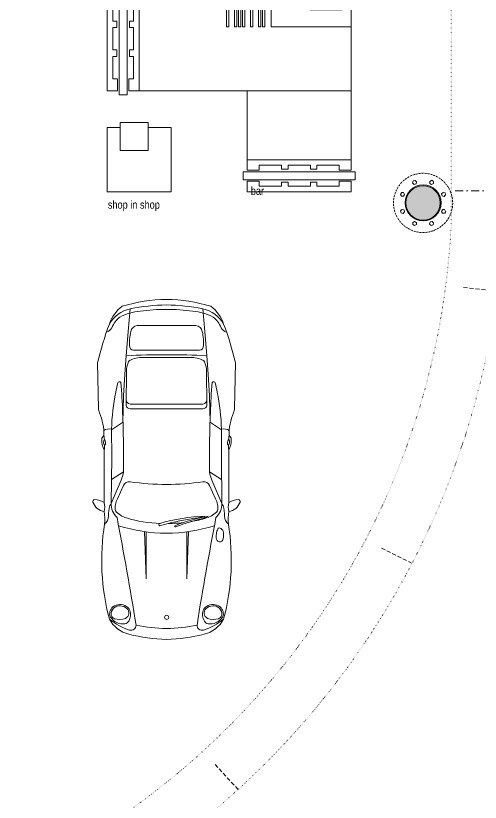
# Model space of a CAD drawing. Extents: x -9058 to 11890, y 0 to 7444.
# Drawn here: x 3376 to 3957, y 597 to 1580 of the extents above; entities that cross this region are included whole.
import ezdxf
from ezdxf.xclip import XClip

# ---------------------------------------------------------------- set-up
doc = ezdxf.new("R2010")
doc.units = 0
doc.header["$LTSCALE"] = 10
doc.header["$MEASUREMENT"] = 0
doc.header["$XCLIPFRAME"] = 0
for name, pattern in [('DASHDOT', [1, 0.5, -0.25, 0, -0.25]), ('DOT2', [0.125, 0, -0.125]), ('HIDDEN', [0.375, 0.25, -0.125])]:
    doc.linetypes.add(name, pattern=pattern)
doc.layers.get('0').update_dxf_attribs({"color": 9, "lineweight": 9})
for name, color, linetype, lineweight in [('01', 9, 'Continuous', 9), ('04', 9, 'Continuous', 9), ('05', 9, 'Continuous', 9), ('20', 9, 'DOT2', 9), ('21', 9, 'Continuous', 9), ('24', 9, 'DASHDOT', 9)]:
    doc.layers.add(name, color=color, linetype=linetype, lineweight=lineweight)
doc.styles.add('MuuM_TEXT-STANDART', font='ARIALN.TTF')

# ---------------------------------------------------------------- blocks, each defined once
blk = doc.blocks.new('p-prs-kolon-02')
h = blk.add_hatch(color=255)
h.dxf.hatch_style = 1
edge = h.paths.add_edge_path()
edge.add_arc((0, 0), 22.5, 0, 360)
for radius in [22.5, 21.5]:
    blk.add_circle((0, 0), radius)
at = {"layer": '20', "linetype": 'HIDDEN'}
for points in [[(-12.46, 27.47), (-9.95, 28.15), (-8.11, 26.31), (-8.78, 23.8), (-11.29, 23.13), (-13.13, 24.97), (-12.46, 27.47)], [(10.62, 28.24), (12.87, 26.94), (12.87, 24.34), (10.62, 23.04), (8.37, 24.34), (8.37, 26.94), (10.62, 28.24)], [(-28.24, 10.62), (-26.94, 12.87), (-24.34, 12.87), (-23.04, 10.62), (-24.34, 8.37), (-26.94, 8.37), (-28.24, 10.62)], [(27.47, 12.46), (28.15, 9.95), (26.31, 8.11), (23.8, 8.78), (23.13, 11.29), (24.97, 13.13), (27.47, 12.46)], [(-27.47, -12.46), (-28.15, -9.95), (-26.31, -8.11), (-23.8, -8.78), (-23.13, -11.29), (-24.97, -13.13), (-27.47, -12.46)], [(28.24, -10.62), (26.94, -12.87), (24.34, -12.87), (23.04, -10.62), (24.34, -8.37), (26.94, -8.37), (28.24, -10.62)], [(-10.62, -28.24), (-12.87, -26.94), (-12.87, -24.34), (-10.62, -23.04), (-8.37, -24.34), (-8.37, -26.94), (-10.62, -28.24)], [(12.46, -27.47), (9.95, -28.15), (8.11, -26.31), (8.78, -23.8), (11.29, -23.13), (13.13, -24.97), (12.46, -27.47)]]:
    blk.add_lwpolyline(points, dxfattribs=at)
blk.add_circle((0, 0), 37, dxfattribs=at)
blk = doc.blocks.new('p-porsche-satışstand-s')
for p, q in [((280, -45), (290, -45)), ((280, -185), (280, -45)), ((290, -185), (290, -45)), ((265, -50), (100, -50)), ((265, -50), (265, -180)), ((265, -180), (265, -50)), ((265, -50), (278, -50)), ((278, -65), (278, -50)), ((292, -50), (305, -50)), ((292, -65), (292, -50)), ((305, -180), (305, -50)), ((272, -65), (278, -65)), ((272, -93), (272, -65)), ((292, -65), (298, -65)), ((298, -93), (298, -65)), ((272, -93), (277, -93)), ((277, -101), (277, -93)), ((293, -93), (298, -93)), ((293, -101), (293, -93)), ((0, -100), (0, -180)), ((272, -101), (277, -101)), ((272, -129), (272, -101)), ((293, -101), (298, -101)), ((298, -129), (298, -101)), ((277, -129), (272, -129)), ((277, -137), (272, -137)), ((272, -165), (272, -137)), ((277, -137), (277, -129)), ((298, -129), (293, -129)), ((293, -137), (293, -129)), ((298, -137), (293, -137)), ((298, -165), (298, -137)), ((278, -165), (272, -165)), ((278, -180), (278, -165)), ((298, -165), (292, -165)), ((292, -180), (292, -165)), ((265, -180), (0, -180)), ((0, -266), (0, -180)), ((130, -266), (130, -180)), ((278, -180), (265, -180)), ((290, -185), (280, -185)), ((305, -180), (292, -180)), ((0, -266), (130, -266)), ((0, -279), (0, -266)), ((15, -279), (15, -273)), ((15, -273), (43, -273)), ((43, -278), (43, -273)), ((51, -278), (51, -273)), ((51, -273), (79, -273)), ((79, -273), (79, -278)), ((87, -273), (87, -278)), ((87, -273), (115, -273)), ((115, -273), (115, -279)), ((130, -266), (130, -279)), ((-5, -291), (-5, -281)), ((-5, -281), (135, -281)), ((0, -279), (15, -279)), ((43, -278), (51, -278)), ((79, -278), (87, -278)), ((115, -279), (130, -279)), ((135, -281), (135, -291)), ((-5, -291), (135, -291)), ((0, -306), (0, -293)), ((0, -293), (15, -293)), ((15, -299), (15, -293)), ((43, -299), (43, -294)), ((43, -294), (51, -294)), ((51, -299), (51, -294)), ((79, -294), (79, -299)), ((79, -294), (87, -294)), ((87, -294), (87, -299)), ((115, -293), (115, -299)), ((115, -293), (130, -293)), ((130, -293), (130, -306)), ((15, -299), (43, -299)), ((51, -299), (79, -299)), ((87, -299), (115, -299)), ((0, -306), (130, -306))]:
    blk.add_line(p, q)
for points in [[(0, 0), (100, 0), (100, -100), (0, -100)], [(12, -7), (32, -7), (32, -37), (12, -37)], [(12, -49), (52, -49), (52, -79), (12, -79)], [(65, -46), (85, -46), (85, -76), (65, -76)], [(108, -100.02), (111, -100.02), (111, -55.02), (108, -55.02)], [(113, -100.02), (116, -100.02), (116, -55.02), (113, -55.02)], [(123, -100.02), (126, -100.02), (126, -55.02), (123, -55.02)], [(133, -100.02), (136, -100.02), (136, -55.02), (133, -55.02)], [(138, -100.02), (141, -100.02), (141, -55.02), (138, -55.02)], [(143, -100.02), (146, -100.02), (146, -55.02), (143, -55.02)], [(153, -100.02), (156, -100.02), (156, -55.02), (153, -55.02)], [(253.87, -219.45), (288.87, -219.45), (288.87, -254.45), (253.87, -254.45)]]:
    blk.add_lwpolyline(points, close=True)
for points in [[(108, -73.5), (100, -73.5), (100, -76.5), (108, -76.5)], [(113, -73.5), (111, -73.5)], [(111, -76.5), (113, -76.5)], [(123, -73.5), (116, -73.5)], [(116, -76.5), (123, -76.5)], [(133, -73.5), (126, -73.5)], [(126, -76.5), (133, -76.5)], [(138, -73.5), (136, -73.5)], [(136, -76.5), (138, -76.5)], [(143, -73.5), (141, -73.5)], [(141, -76.5), (143, -76.5)], [(153, -73.5), (146, -73.5)], [(146, -76.5), (153, -76.5)], [(156, -76.5), (160, -76.5), (160, -73.5), (156, -73.5)], [(288.87, -226), (305, -226), (305, -306), (225, -306), (225, -226), (253.87, -226)]]:
    blk.add_lwpolyline(points)
blk = doc.blocks.new('prs-plan')
for points in [[(325.1, 0, 0.073985), (239.3, 553.8, 0.153936), (16.3, 713.9, 0.035069), (-465.7, 860), (-1037.3, 850.4, 0.080758), (-1089.2, 837.1, -0.111291), (-1375, 782.2, 0.222022), (-1420.4, 808.8, 0.155977), (-1555, 777.4), (-2211.2, 777.4, 0.115278), (-2175, 895.7, 0.541385), (-2205.8, 918.9, 0.273922), (-2322.5, 777.4, -0.044974), (-2479.4, 773.5, 0.105774), (-3666.8, 712.8, 0.212201), (-3855.6, 472.1, 0.055723), (-3919.9, 0, 0.055723), (-3855.6, -472.1, 0.212201), (-3666.8, -712.8, 0.105774), (-2479.4, -773.5, -0.044974), (-2322.5, -777.4, 0.273922), (-2205.8, -918.9, 0.541385), (-2175, -895.7, 0.115278), (-2211.2, -777.4), (-1555, -777.4, 0.155977), (-1420.4, -808.8, 0.222022), (-1375, -782.2, -0.111291), (-1089.2, -837.1, 0.080758), (-1037.3, -850.4), (-465.7, -860, 0.035069), (16.3, -713.9, 0.153936), (239.3, -553.8, 0.073985)], [(16.3, -713.9, -0.035069), (-465.7, -860), (-1037.3, -850.4, -0.080758), (-1089.2, -837.1, 0.111291), (-1375, -782.2, -0.231444), (-1422.6, -808.9, -0.153464), (-1555, -777.4), (-2211.2, -777.4, -0.115278), (-2175, -895.7, -0.541385), (-2205.8, -918.9, -0.273922), (-2322.5, -777.4, 0.044974), (-2479.4, -773.5, -0.105774), (-3666.8, -712.8, -0.212201), (-3855.6, -472.1, -0.055723), (-3919.9, 0, -0.055723), (-3855.6, 472.1, -0.212201), (-3666.8, 712.8, -0.105774), (-2479.4, 773.5, 0.044974), (-2322.5, 777.4, -0.273922), (-2205.8, 918.9, -0.541385), (-2175, 895.7, -0.115278), (-2211.2, 777.4), (-1555, 777.4, -0.153464), (-1422.6, 808.9, -0.231444), (-1375, 782.2, 0.111291), (-1089.2, 837.1, -0.080758), (-1037.3, 850.4), (-465.7, 860, -0.035069), (16.3, 713.9, -0.153936), (239.3, 553.8, -0.073985), (325.1, 0, -0.073985), (239.3, -553.8, -0.153936)], [(-3507.2, 501.2, 0.318262), (-3515.1, 669.3, 0.336631), (-3639.6, 702.2, 0.107863), (-3709, 621.4, 0.176217), (-3724, 519.1, 0.204198), (-3691.8, 472.6, 0.234058), (-3559.4, 459, 0.162353)], [(-3534.4, 494.1, 0.163341), (-3500, 577, 0.213722), (-3530.8, 660.7, 0.243766), (-3617.4, 689.3, 0.291481), (-3662.5, 649.3, 0.158425), (-3657.5, 514.1, 0.556548)], [(-1039.1, 0), (-1039.1, -452.2, 0.388823), (-996.4, -504.6), (-570.6, -500.5, 0.078172), (-465.5, -478.7, 0.196108), (-427.3, -443.2, 0.096829), (-398.6, -274.1), (-398.6, 0), (-398.6, 274.1, 0.096829), (-427.3, 443.2, 0.196108), (-465.5, 478.7, 0.078172), (-570.6, 500.5), (-996.4, 504.6, 0.388823), (-1039.1, 452.2)], [(-309.7, 0), (-309.7, -410.9, 0.407574), (-250.3, -462.8), (-171.2, -461.4, 0.03281), (-75.8, -447.1, 0.311096), (0, -366.2), (0, 0), (0, 366.2, 0.311096), (-75.8, 447.1, 0.03281), (-171.2, 461.4), (-250.3, 462.8, 0.407574), (-309.7, 410.9)], [(-2381.3, -480.8, 0.066931), (-2473.6, 85.3, 1.115799), (-2499.8, 74, -0.036962), (-2415, -308.7, 0.02456)], [(-2496, -110.5, -0.043566), (-2382.5, -520.7, -0.084927), (-2410, -454.6, 0.037508), (-2512.3, -122.9, -1.353737)], [(-3507.2, -501.2, -0.318262), (-3515.1, -669.3, -0.336631), (-3639.6, -702.2, -0.107863), (-3709, -621.4, -0.176217), (-3724, -519.1, -0.204198), (-3691.8, -472.6, -0.234058), (-3559.4, -459, -0.162353)], [(-3534.4, -494.1, -0.163341), (-3500, -577, -0.213722), (-3530.8, -660.7, -0.243766), (-3617.4, -689.3, -0.291481), (-3662.5, -649.3, -0.158425), (-3657.5, -514.1, -0.556548)], [(-2529.8, -669.1, 0.383263), (-2539.5, -640.8, 0.054412), (-2600, -623.3, 0.109062), (-2669.2, -624.7, 0.400423), (-2700.6, -673.6, 0.320332), (-2644.3, -712.3, 0.05979), (-2570.9, -708.3, 0.197788)]]:
    blk.add_lwpolyline(points, format="xyb", close=True)
for points in [[(-3666.8, 712.8, 0.101535), (-3803.8, 461.2, 0.52292), (-3740.6, 381, 0.007101), (-2397.4, 617.9, -0.204495), (-2221.7, 691.9), (-1644.4, 685), (-1294.7, 687.7, -0.038718), (-832.6, 633.5, -0.010841), (-718.2, 608.4, -0.648), (-711.3, 570.7, -0.015753), (-1092.1, 548.4, -0.014486), (-1828.8, 538.6, -0.071916), (-1933.3, 566.2), (-2221.7, 691.9)], [(-2479.4, 773.5, 0.242846), (-2379.8, 724, -0.066443), (-2247.2, 708.1, 0.284222), (-2221.7, 691.9, 0.284222)], [(-1294.7, 687.7, 0.192613), (-1310.8, 783.2, 0.192613)], [(-84.1, -750.5, -0.178742), (-28.1, -681.8, 0.128631), (105.3, -582, 0.089194), (178.3, -330, 0.036776), (199.5, 0, 0.036776), (178.3, 330, 0.089194), (105.3, 582, 0.128631), (-28.1, 681.8, -0.178742), (-84.1, 750.5)], [(16.3, 713.9, -0.211518), (207.8, 453.3, -0.047818), (256.3, 0, -0.047818), (207.8, -453.3, -0.211518), (16.3, -713.9, -0.211518)], [(-2502.1, -598, -0.070312), (-2595.3, 0, -0.070312), (-2502.1, 598)], [(-2449.3, -305.3, 0.031083), (-2403.8, -500.3, 0.14503), (-2314.3, -637.1, 0.190771), (-2162.9, -610.8), (-1999.6, -537.1, 0.400838), (-1953.5, -455.5, -0.031829), (-1985.5, 0, -0.031829), (-1953.5, 455.5, 0.400838), (-1999.6, 537.1), (-2162.9, 610.8, 0.190771), (-2314.3, 637.1, 0.14503), (-2403.8, 500.3, 0.06672), (-2471.2, 77.4)], [(-1213.9, -544.2), (-880.1, -536.2), (-607.1, -518.5), (-378.4, -503.6, 0.016855), (-365, 0, 0.016855), (-378.4, 503.6), (-607.1, 518.5), (-880.1, 536.2), (-1213.9, 544.2)], [(-943.1, -504.1, -0.278411), (-984.1, -431.5), (-984.1, 0), (-984.1, 431.5, -0.278411), (-943.1, 504.1)], [(-3740.6, -381, -0.051873), (-3783.8, 0, -0.051873), (-3740.6, 381)], [(-2471.7, -26.7, 0.027717), (-2463, -205, 0.14503)], [(-3666.8, -712.8, -0.101535), (-3803.8, -461.2, -0.52292), (-3740.6, -381, -0.007101), (-2397.4, -617.9, 0.204495), (-2221.7, -691.9), (-1644.4, -685), (-1294.7, -687.7, 0.038718), (-832.6, -633.5, 0.010841), (-718.2, -608.4, 0.648), (-711.3, -570.7, 0.015753), (-1092.1, -548.4, 0.014486), (-1828.8, -538.6, 0.071916), (-1933.3, -566.2), (-2221.7, -691.9)], [(-2479.4, -773.5, -0.242846), (-2379.8, -724, 0.066443), (-2247.2, -708.1, -0.284222), (-2221.7, -691.9, -0.284222)], [(-1294.7, -687.7, -0.192613), (-1310.8, -783.2, -0.192613)]]:
    blk.add_lwpolyline(points, format="xyb")
for points in [[(-1828.8, 538.6), (-1925.5, 688.4)], [(-1210.5, 548), (-1304.6, 687.6)], [(207.8, 453.3), (-76.7, 479), (-378.4, 503.6)], [(-2576.9, 252.6), (-3163.2, 252.6), (-2574, 273.4)], [(-2576.9, -252.6), (-3163.2, -252.6), (-2574, -273.4)], [(207.8, -453.3), (-76.7, -479), (-378.4, -503.6)], [(-1828.8, -538.6), (-1925.5, -688.4)], [(-1210.5, -548), (-1304.6, -687.6)]]:
    blk.add_lwpolyline(points)
blk.add_circle((-3644.9, -1.7), 26.6)
for centre, radius, start, end in [((-1458.7, 725.7), 61.9, 53.33997, 130.5245), ((-2266.9, 1071.9), 299.7, 259.29804, 280.70196), ((-1479.8, 1336.7), 564.3, 262.33426, 268.06139), ((-1461.9, 820), 60, 231.90676, 311.95772), ((-1479.8, 1336.7), 564.3, 275.8996, 280.69871), ((-2266.9, -1071.9), 299.7, 79.29804, 100.70196), ((-1479.8, -1336.7), 564.3, 91.93861, 97.66574), ((-1461.9, -820), 60, 48.04228, 128.09324), ((-1458.7, -725.7), 61.9, 229.4755, 306.66003), ((-1479.8, -1336.7), 564.3, 79.30129, 84.1004)]:
    blk.add_arc(centre, radius, start, end)
blk = doc.blocks.new('AKS')
at = {"layer": '24', "ltscale": 2}
blk.add_lwpolyline([(3905.06, 1345.87), (4585.06, 1345.87)], dxfattribs=at)

msp = doc.modelspace()

# ---------------------------------------------------------------- linework, layer by layer
at = {"layer": '20'}
msp.add_lwpolyline([(3005.06, 347.61), (3005.06, 632.12), (3070.06, 632.14), (3070.12, 417.52, 0.367452), (3920.06, 1315.86), (3920.26, 2309.12), (3985.06, 2309.12), (3984.83, 1313.52, -0.388173), (3005.06, 347.61, -142.730725)], format="xyb", dxfattribs=at)
at = {"layer": '20', "linetype": 'HIDDEN', "ltscale": 2}
for points in [[(3935.68, 1240.2), (3977.87, 1235.56)], [(3833.14, 914.88), (3870.46, 896.15)], [(3625.14, 644.65), (3654.03, 613.49)]]:
    msp.add_lwpolyline(points, dxfattribs=at)

# ---------------------------------------------------------------- block references
msp.add_blockref('AKS', (20, 15))
at = {"layer": '01'}
msp.add_blockref('p-prs-kolon-02', (3885.06, 1345.87), dxfattribs=at)
at = {"layer": '04', "xscale": 0.1, "yscale": 0.1, "zscale": 0.1, "rotation": 90}
msp.add_blockref('prs-plan', (3564.56, 1192.87), dxfattribs=at)
at = {"layer": '05'}
ref = msp.add_blockref('p-porsche-satışstand-s', (3795.41, 1665.87), dxfattribs=dict(at, xscale=-1))
XClip(ref).set_block_clipping_path([(-88.7617665652, -392.8478105935), (374.1227334348, 71.9685894065)])

# ---------------------------------------------------------------- texts
at = {"layer": '21', "char_height": 10, "width": 202.1826, "attachment_point": 1, "style": 'MuuM_TEXT-STANDART'}
for s, insert in [('\\pt13.333;bar', (3669.88, 1365.92)), ('\\pt13.333;shop in shop', (3491.28, 1348.69))]:
    msp.add_mtext(s, dxfattribs=dict(at, insert=insert))

doc.saveas('drawing.dxf')
